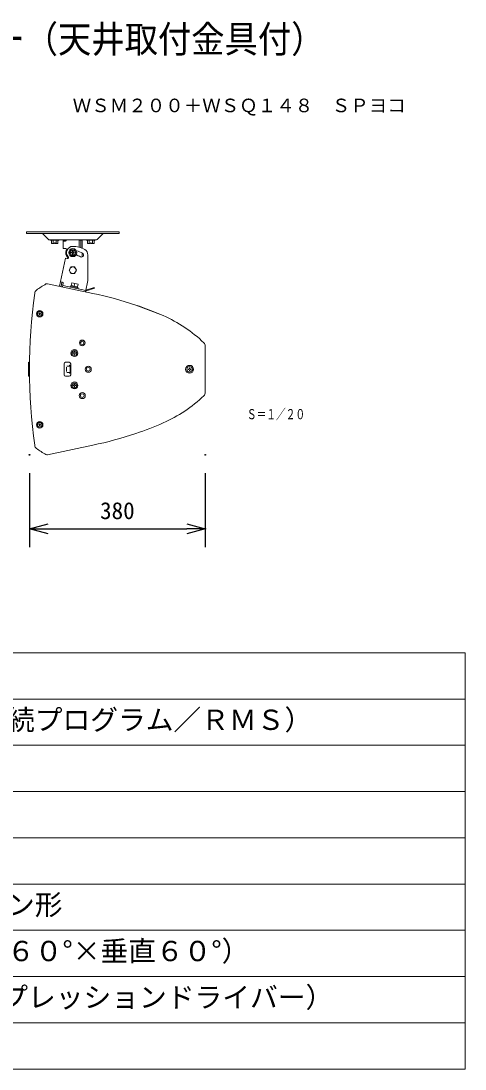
# Model space of a CAD drawing. Units: millimetres, scale not verified. Extents: x -63 to 62, y -57 to 57.
# Drawn here: x 14.5 to 62.5, y -56.5 to 56.8 of the extents above; entities that cross this region are included whole.
import ezdxf
from ezdxf.enums import TextEntityAlignment as Align

# ---------------------------------------------------------------- set-up
doc = ezdxf.new("R2010")
doc.units = ezdxf.units.MM
doc.header["$LTSCALE"] = 0.125
doc.header["$PDMODE"] = 32
doc.header["$PDSIZE"] = 0.0625
for name, color, linetype, lineweight in [('0-0_0', 7, 'Continuous', 25), ('0-1_WAKU', 1, 'Continuous', 18), ('0-4_GAIKEI', 1, 'Continuous', 18), ('0-5_SUNPO', 7, 'Continuous', 25)]:
    doc.layers.add(name, color=color, linetype=linetype, lineweight=lineweight)
for name, color, linetype in [('0-2_MOJI1', 7, 'Continuous'), ('0-3_TOUROKU', 7, 'Continuous'), ('0-6_DEFPOINTS', 7, 'Continuous')]:
    doc.layers.add(name, color=color, linetype=linetype)
doc.styles.add('ＭＳ ゴシック', font='')
doc.styles.get('ＭＳ ゴシック').set_extended_font_data('MS Gothic')

# ---------------------------------------------------------------- blocks, each defined once
blk = doc.blocks.new('_OPEN30')
at = {"layer": '0-0_0'}
blk.add_line((0, 0), (-1, 0), dxfattribs=at)
blk.add_lwpolyline([(-1, 0.26795), (0, 0), (-1, -0.26795)], dxfattribs=at)
blk = doc.blocks.new('D8')
at = {"layer": '0-5_SUNPO'}
for p, q in [((13.3196, 0.8431), (13.3196, -7.1569)), ((32.3196, 0.8431), (32.3196, -7.1569)), ((15.3196, -5.1569), (30.3196, -5.1569))]:
    blk.add_line(p, q, dxfattribs=at)
at = {"layer": '0-6_DEFPOINTS'}
for p in [(13.3196, 2.8431), (32.3196, 2.8431), (32.3196, -5.1569)]:
    blk.add_point(p, dxfattribs=at)
at = {"layer": '0-5_SUNPO', "xscale": 2, "yscale": 2, "rotation": 180}
blk.add_blockref('_OPEN30', (13.3196, -5.1569), dxfattribs=at)
at = {"layer": '0-5_SUNPO', "xscale": 2, "yscale": 2}
blk.add_blockref('_OPEN30', (32.3196, -5.1569), dxfattribs=at)
at = {"layer": '0-5_SUNPO', "style": 'ＭＳ ゴシック'}
blk.add_text('380', height=1.833, dxfattribs=at).set_placement((20.9446, -4.6569), align=Align.BOTTOM_LEFT)

msp = doc.modelspace()

# ---------------------------------------------------------------- linework, layer by layer
at = {"layer": '0-1_WAKU', "color": 4}
for p, q in [((62.4852, -11.5017), (-62.5148, -11.5017)), ((62.4852, -56.5017), (62.4852, -11.5017))]:
    msp.add_line(p, q, dxfattribs=at)
at = {"layer": '0-1_WAKU'}
for p, q in [((-62.5148, -16.5017), (62.4852, -16.5017)), ((-62.5148, -21.5017), (62.4852, -21.5017)), ((-62.5148, -26.5017), (62.4852, -26.5017)), ((-62.5148, -31.5017), (62.4852, -31.5017)), ((-62.5148, -36.5017), (62.4852, -36.5017)), ((-62.5148, -41.5017), (62.4852, -41.5017)), ((-62.5148, -46.5017), (62.4852, -46.5017)), ((-62.5148, -51.5017), (62.4852, -51.5017))]:
    msp.add_line(p, q, dxfattribs=at)
at = {"layer": '0-1_WAKU', "color": 4}
msp.add_lwpolyline([(-62.5148, -11.5017), (-62.5148, -56.5017), (62.4852, -56.5017)], dxfattribs=at)
at = {"layer": '0-4_GAIKEI', "color": 7}
for p, q in [((15.0909, 33.9897), (15.0909, 33.8297)), ((25.0909, 33.9897), (15.0909, 33.9897)), ((25.0909, 33.8297), (15.0909, 33.8297)), ((17.4591, 33.1866), (16.8159, 33.8297)), ((22.6097, 33.1397), (17.5722, 33.1397)), ((19.0659, 32.2097), (19.0659, 33.0997)), ((19.0672, 33.1197), (19.0672, 33.1397)), ((19.0672, 33.1197), (19.3747, 33.1197)), ((19.0708, 33.0097), (19.3159, 33.0097)), ((19.3747, 33.1197), (19.3747, 33.1397)), ((19.4159, 33.1097), (19.4159, 33.1397)), ((20.7659, 32.3445), (20.7659, 33.1397)), ((21.1159, 33.0997), (21.1159, 32.2209)), ((22.7228, 33.1866), (23.3659, 33.8297)), ((25.0909, 33.9897), (25.0909, 33.8297)), ((19.2785, 32.2097), (19.0659, 32.2097)), ((18.6627, 28.1186), (19.3072, 31.1509)), ((19.3072, 31.1509), (19.4784, 31.1145)), ((19.6137, 31.1764), (19.5606, 31.2294)), ((21.7201, 31.5028), (21.7201, 28.7467)), ((22.2593, 27.3542), (17.3686, 28.3937)), ((18.9721, 28.5641), (18.7667, 28.6077)), ((18.9659, 28.0542), (19.0491, 28.4454)), ((21.4602, 27.524), (21.7201, 28.7467)), ((16.1715, 27.6977), (16.1961, 27.7166)), ((18.9992, 28.2107), (21.4935, 27.6805)), ((26.9152, 26.0844), (29.8652, 24.9484)), ((34.4152, 16.6484), (34.4152, 21.6484)), ((17.3686, 9.903), (22.2593, 10.9426))]:
    msp.add_line(p, q, dxfattribs=at)
at = {"layer": '0-4_GAIKEI'}
for p, q in [((17.7034, 33.1397), (17.7034, 33.0897)), ((17.7034, 33.0897), (17.7945, 33.0169)), ((18.5784, 33.0897), (17.7034, 33.0897)), ((17.7945, 33.0169), (17.7945, 32.7579)), ((17.9677, 33.0169), (17.9677, 32.7579)), ((18.3141, 33.0169), (18.3141, 32.7579)), ((18.5784, 33.0897), (18.4873, 33.0169)), ((18.4873, 33.0169), (18.4873, 32.7579)), ((18.5784, 33.1397), (18.5784, 33.0897)), ((19.2259, 33.0997), (19.2259, 33.0097)), ((20.8072, 33.1197), (20.8072, 33.1397)), ((20.8072, 33.1197), (21.1147, 33.1197)), ((20.9559, 32.2841), (20.9559, 33.0997)), ((21.1147, 33.1197), (21.1147, 33.1397)), ((21.6034, 33.1397), (21.6034, 33.0897)), ((21.6034, 33.0897), (21.6945, 33.0169)), ((22.4784, 33.0897), (21.6034, 33.0897)), ((21.6945, 33.0169), (21.6945, 32.7579)), ((21.8677, 33.0169), (21.8677, 32.7579)), ((22.2141, 33.0169), (22.2141, 32.7579)), ((22.4784, 33.0897), (22.3873, 33.0169)), ((22.3873, 33.0169), (22.3873, 32.7579)), ((22.4784, 33.1397), (22.4784, 33.0897)), ((17.7945, 32.7579), (17.8445, 32.7397)), ((18.1059, 32.7397), (17.8445, 32.7397)), ((18.1059, 32.7397), (18.1059, 32.8297)), ((18.1059, 32.8297), (18.1759, 32.8297)), ((18.1759, 32.7397), (18.1759, 32.8297)), ((18.4373, 32.7397), (18.1759, 32.7397)), ((18.4873, 32.7579), (18.4373, 32.7397)), ((19.9177, 32.0597), (19.7445, 31.7597)), ((19.7445, 31.7597), (19.9177, 31.4597)), ((19.9177, 32.0597), (20.2641, 32.0597)), ((19.9284, 31.7947), (19.9284, 31.7247)), ((20.0559, 31.7947), (19.9284, 31.7947)), ((20.0559, 32.0597), (20.0559, 31.7947)), ((20.1259, 31.7947), (20.1259, 32.0597)), ((20.2534, 31.7947), (20.1259, 31.7947)), ((20.2534, 31.7247), (20.2534, 31.7947)), ((20.4373, 31.7597), (20.2641, 32.0597)), ((20.2641, 31.4597), (20.4373, 31.7597)), ((21.6945, 32.7579), (21.7445, 32.7397)), ((22.0059, 32.7397), (21.7445, 32.7397)), ((22.0059, 32.7397), (22.0059, 32.8297)), ((22.0059, 32.8297), (22.0759, 32.8297)), ((22.0759, 32.7397), (22.0759, 32.8297)), ((22.3373, 32.7397), (22.0759, 32.7397)), ((22.3873, 32.7579), (22.3373, 32.7397)), ((19.9177, 31.4597), (20.2641, 31.4597)), ((19.9284, 31.7247), (20.0559, 31.7247)), ((20.0559, 31.7247), (20.0559, 31.4597)), ((20.1259, 31.4597), (20.1259, 31.7247)), ((20.1259, 31.7247), (20.2534, 31.7247)), ((21.1159, 31.7199), (21.1159, 31.2936)), ((19.8889, 30.2097), (19.6868, 29.8597)), ((19.6868, 29.8597), (19.8889, 29.5097)), ((20.293, 30.2097), (19.8889, 30.2097)), ((19.8889, 29.5097), (20.293, 29.5097)), ((20.4951, 29.8597), (20.293, 30.2097)), ((20.293, 29.5097), (20.4951, 29.8597)), ((18.8192, 28.0854), (18.9232, 28.5744)), ((19.917, 28.1996), (19.9793, 28.4931)), ((19.9793, 28.4931), (20.664, 28.3475)), ((20.2593, 28.1269), (20.3179, 28.4025)), ((20.6017, 28.0541), (20.664, 28.3475)), ((19.7984, 28.1226), (19.7817, 28.0444)), ((19.7984, 28.1226), (20.6787, 27.9355)), ((19.9047, 28.2022), (19.8839, 28.1044)), ((19.9047, 28.2022), (20.6139, 28.0515)), ((20.6139, 28.0515), (20.5931, 27.9537)), ((20.6787, 27.9355), (20.6621, 27.8572)), ((21.4738, 27.5879), (22.4433, 27.9029)), ((22.4124, 27.998), (21.4978, 27.7008)), ((22.4433, 27.9029), (22.4124, 27.998)), ((16.4152, 25.175), (16.4152, 25.125)), ((16.4502, 25.175), (16.4152, 25.175)), ((16.4152, 25.125), (16.4502, 25.125)), ((16.4902, 25.25), (16.4902, 25.215)), ((16.5402, 25.25), (16.4902, 25.25)), ((16.4902, 25.085), (16.4902, 25.05)), ((16.4902, 25.05), (16.5402, 25.05)), ((16.5402, 25.215), (16.5402, 25.25)), ((16.5402, 25.05), (16.5402, 25.085)), ((16.6152, 25.175), (16.5802, 25.175)), ((16.5802, 25.125), (16.6152, 25.125)), ((16.6152, 25.125), (16.6152, 25.175)), ((20.1102, 20.8792), (20.1102, 20.9192)), ((20.1102, 20.9192), (20.1452, 20.9192)), ((20.1452, 20.8792), (20.1102, 20.8792)), ((20.2452, 21.0192), (20.2452, 21.0542)), ((20.2452, 21.0542), (20.2852, 21.0542)), ((20.2452, 20.7442), (20.2452, 20.7792)), ((20.2852, 20.7442), (20.2452, 20.7442)), ((20.2852, 21.0542), (20.2852, 21.0192)), ((20.2852, 20.7792), (20.2852, 20.7442)), ((20.3852, 20.9192), (20.4202, 20.9192)), ((20.4202, 20.8792), (20.3852, 20.8792)), ((20.4202, 20.9192), (20.4202, 20.8792)), ((19.1652, 18.5492), (19.1652, 19.7492)), ((19.3152, 19.8992), (19.7152, 19.8992)), ((19.4161, 19.3867), (19.4161, 18.9117)), ((19.4386, 19.4867), (19.8202, 19.4867)), ((19.7402, 19.5867), (19.7402, 19.4867)), ((19.8652, 19.5867), (19.7402, 19.5867)), ((19.8202, 18.8117), (19.8202, 19.4867)), ((19.8652, 19.7492), (19.8652, 18.5492)), ((32.6952, 19.3034), (32.7352, 19.3034)), ((32.6952, 19.2684), (32.6952, 19.3034)), ((32.7352, 19.3034), (32.7352, 19.2684)), ((19.7152, 18.3992), (19.3152, 18.3992)), ((19.8202, 18.8117), (19.4386, 18.8117)), ((19.7402, 18.8117), (19.7402, 18.7117)), ((19.7402, 18.7117), (19.8652, 18.7117)), ((32.5602, 19.1684), (32.5952, 19.1684)), ((32.5602, 19.1284), (32.5602, 19.1684)), ((32.5952, 19.1284), (32.5602, 19.1284)), ((32.6952, 18.9934), (32.6952, 19.0284)), ((32.7352, 18.9934), (32.6952, 18.9934)), ((32.7352, 19.0284), (32.7352, 18.9934)), ((32.8352, 19.1684), (32.8702, 19.1684)), ((32.8702, 19.1284), (32.8352, 19.1284)), ((32.8702, 19.1684), (32.8702, 19.1284)), ((20.1102, 17.3792), (20.1102, 17.4192)), ((20.1102, 17.4192), (20.1452, 17.4192)), ((20.1452, 17.3792), (20.1102, 17.3792)), ((20.2452, 17.5192), (20.2452, 17.5542)), ((20.2452, 17.5542), (20.2852, 17.5542)), ((20.2452, 17.2442), (20.2452, 17.2792)), ((20.2852, 17.2442), (20.2452, 17.2442)), ((20.2852, 17.5542), (20.2852, 17.5192)), ((20.2852, 17.2792), (20.2852, 17.2442)), ((20.3852, 17.4192), (20.4202, 17.4192)), ((20.4202, 17.3792), (20.3852, 17.3792)), ((20.4202, 17.4192), (20.4202, 17.3792)), ((16.4152, 13.1734), (16.4502, 13.1734)), ((16.4152, 13.1234), (16.4152, 13.1734)), ((16.4502, 13.1234), (16.4152, 13.1234)), ((16.4902, 13.2484), (16.5402, 13.2484)), ((16.4902, 13.2134), (16.4902, 13.2484)), ((16.4902, 13.0484), (16.4902, 13.0834)), ((16.5402, 13.0484), (16.4902, 13.0484)), ((16.5402, 13.2484), (16.5402, 13.2134)), ((16.5402, 13.0834), (16.5402, 13.0484)), ((16.5802, 13.1734), (16.6152, 13.1734)), ((16.6152, 13.1234), (16.5802, 13.1234)), ((16.6152, 13.1734), (16.6152, 13.1234))]:
    msp.add_line(p, q, dxfattribs=at)
at = {"layer": '0-4_GAIKEI', "color": 7, "lineweight": 25}
for p, q in [((15.3471, 18.3934), (15.3471, 19.9047)), ((15.3471, 19.9047), (15.4652, 19.9047)), ((15.3471, 18.3934), (15.4652, 18.3934))]:
    msp.add_line(p, q, dxfattribs=at)
at = {"layer": '0-4_GAIKEI'}
for centre, radius in [((20.0909, 31.7597), 0.4375), ((16.5152, 25.15), 0.35), ((16.5152, 25.15), 0.25), ((21.1152, 21.9992), 0.3013), ((21.1152, 21.9992), 0.3), ((21.1152, 21.9992), 0.175), ((20.2652, 20.8992), 0.375), ((20.2652, 20.8992), 0.2625), ((21.7652, 19.1492), 0.325), ((21.7652, 19.1492), 0.2), ((32.7152, 19.1484), 0.425), ((32.7152, 19.1484), 0.2995), ((20.2652, 17.3992), 0.375), ((20.2652, 17.3992), 0.2625), ((21.1152, 16.2992), 0.325), ((21.1152, 16.2992), 0.2), ((16.5152, 13.1484), 0.35), ((16.5152, 13.1484), 0.25)]:
    msp.add_circle(centre, radius, dxfattribs=at)
at = {"layer": '0-4_GAIKEI', "color": 7}
for centre, radius, start, end in [((17.5722, 33.2997), 0.16, 225, 270), ((18.8659, 33.0997), 0.2, 0, 11.54631), ((18.8659, 33.0997), 0.36, 0, 3.19658), ((19.3159, 33.1097), 0.1, 270, 0), ((21.3159, 33.0997), 0.2, 168.43406, 180), ((22.6097, 33.2997), 0.16, 270, 315), ((19.2785, 32.0847), 0.125, 338.19625, 90), ((20.0909, 31.7597), 0.75, 158.19625, 225), ((20.0909, 31.7597), 0.675, 90, 222.46433), ((20.0909, 29.8597), 2.575, 59.85415, 90), ((20.0909, 29.8597), 2.125, 60, 79.36135), ((21.0451, 31.5028), 0.675, 0, 59.85415), ((19.5044, 31.2368), 0.125, 258, 343.98082), ((19.5008, 31.2196), 0.125, 352.01918, 42.46433), ((20.0909, 29.8597), 1.675, 60, 78.08072), ((21.0409, 31.5052), 0.225, 240, 60), ((21.0516, 21.3586), 8, 118.81154, 127.59013), ((17.3166, 28.1492), 0.25, 78, 118.81154), ((18.9513, 28.4662), 0.1, 348, 78), ((75.4152, 19.1484), 60, 172.12411, 187.87589), ((16.4765, 27.3015), 0.5, 127.59013, 172.12411), ((13.4231, -14.2171), 42.5, 71.49044, 78), ((15.6453, -7.5792), 35.5, 66.38672, 71.49044), ((23.8568, 11.2043), 15, 46.07754, 66.38672), ((33.9152, 21.6484), 0.5, 0, 46.07754), ((23.8568, 27.0924), 15, 293.61328, 313.92246), ((33.9152, 16.6484), 0.5, 313.92246, 0), ((15.6453, 45.8759), 35.5, 288.50956, 293.61328), ((13.4231, 52.5138), 42.5, 282, 288.50956), ((16.4765, 10.9952), 0.5, 187.87589, 232.40987), ((21.0516, 16.9382), 8, 232.40987, 241.18846), ((17.3166, 10.1475), 0.25, 241.18846, 282)]:
    msp.add_arc(centre, radius, start, end, dxfattribs=at)
at = {"layer": '0-4_GAIKEI'}
for centre, radius, start, end in [((21.3159, 33.0997), 0.36, 176.76114, 180), ((20.0909, 31.7597), 0.2964, 96.78129, 263.21871), ((20.0909, 31.7597), 0.2964, 276.78129, 83.21871), ((20.0909, 29.8597), 0.3542, 158.77493, 201.22507), ((20.0909, 29.8597), 0.3542, 98.77493, 141.22507), ((20.0909, 29.8597), 0.3542, 218.77493, 261.22507), ((20.0909, 29.8597), 0.3542, 38.77493, 81.22507), ((20.0909, 29.8597), 0.3542, 278.77493, 321.22507), ((20.0909, 29.8597), 0.3542, 338.77493, 21.22507), ((16.4502, 25.215), 0.04, 270, 0), ((16.4502, 25.085), 0.04, 0, 90), ((16.5802, 25.215), 0.04, 180, 270), ((16.5802, 25.085), 0.04, 90, 180), ((20.1452, 21.0192), 0.1, 270, 0), ((20.1452, 20.7792), 0.1, 0, 90), ((20.3852, 21.0192), 0.1, 180, 270), ((20.3852, 20.7792), 0.1, 90, 180), ((19.3152, 19.7492), 0.15, 90, 180), ((19.7152, 19.7492), 0.15, 0, 90), ((32.5952, 19.2684), 0.1, 270, 0), ((32.8352, 19.2684), 0.1, 180, 270), ((19.3152, 18.5492), 0.15, 180, 270), ((19.7152, 18.5492), 0.15, 270, 0), ((32.5952, 19.0284), 0.1, 0, 90), ((32.8352, 19.0284), 0.1, 90, 180), ((20.1452, 17.5192), 0.1, 270, 0), ((20.1452, 17.2792), 0.1, 0, 90), ((20.3852, 17.5192), 0.1, 180, 270), ((20.3852, 17.2792), 0.1, 90, 180), ((16.4502, 13.2134), 0.04, 270, 0), ((16.4502, 13.0834), 0.04, 0, 90), ((16.5802, 13.2134), 0.04, 180, 270), ((16.5802, 13.0834), 0.04, 90, 180)]:
    msp.add_arc(centre, radius, start, end, dxfattribs=at)

# ---------------------------------------------------------------- block references
at = {"layer": '0-5_SUNPO'}
msp.add_blockref('D8', (2.0956, 7.0561), dxfattribs=at)

# ---------------------------------------------------------------- texts
at = {"layer": '0-2_MOJI1', "style": 'ＭＳ ゴシック', "width": 0.9}
msp.add_text('３０ｃｍ\u3000２ウェイスピーカー（天井取付金具付）', height=2.933, dxfattribs=at).set_placement((-35.5148, 52.4983), align=Align.BOTTOM_LEFT)
at = {"layer": '0-2_MOJI1', "style": 'ＭＳ ゴシック'}
for s, p in [('３００Ｗ／１５０Ｗ（連続プログラム／ＲＭＳ）', (-20.0148, -20.5017)), ('低域用：３０ｃｍ\u3000コーン形', (-20.0148, -40.5017)), ('高域用：ホーン形（水平６０°×垂直６０°）', (-20.0148, -45.5017)), ('\u3000\u3000\u3000（φ３５ｍｍコンプレッションドライバー）', (-20.0148, -50.5017))]:
    msp.add_text(s, height=2.199, dxfattribs=at).set_placement(p, align=Align.BOTTOM_LEFT)
at = {"layer": '0-3_TOUROKU', "style": 'ＭＳ ゴシック'}
msp.add_text('ＷＳＭ２００＋ＷＳＱ１４８\u3000ＳＰヨコ', height=1.466, dxfattribs=at).set_placement((20.0851, 46.4983), align=Align.BOTTOM_LEFT)
at = {"layer": '0-3_TOUROKU', "style": 'ＭＳ ゴシック', "width": 0.7}
msp.add_text('Ｓ＝１／２０', height=1.1, dxfattribs=at).set_placement((38.904, 13.4174), align=Align.BOTTOM_LEFT)

doc.saveas('drawing.dxf')
